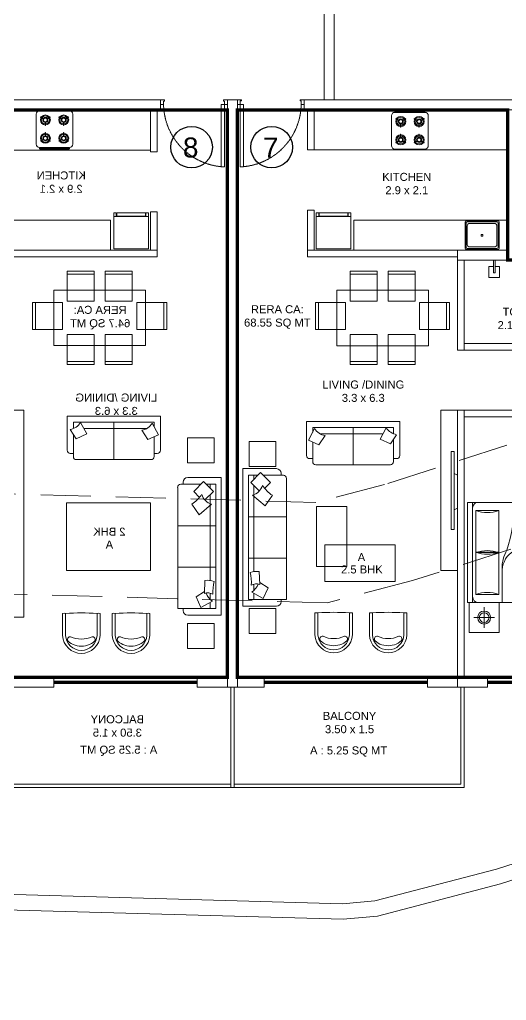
# Model space of a CAD drawing. Header units: inches. Extents: x 27644242 to 29005101, y -955243 to 216979.
# Drawn here: x 28757228 to 28764522, y -441460 to -426765 of the extents above; entities that cross this region are included whole.
import ezdxf

# ---------------------------------------------------------------- set-up
doc = ezdxf.new("R2010")
doc.units = ezdxf.units.IN
doc.header["$MEASUREMENT"] = 0
doc.set_wipeout_variables(frame=1)
doc.linetypes.add('01-Xref Col Podium Lvl-1$0$HIDDEN', pattern=[0.375, 0.25, -0.125])
doc.linetypes.add('DASHED', pattern=[0.75, 0.5, -0.25])
doc.layers.get('Defpoints').update_dxf_attribs({"color": 8})
for name, color, linetype, lineweight in [('DOOR', 4, 'Continuous', 0), ('ELEVATION', 40, 'Continuous', 13), ('FURN', 250, 'Continuous', 0), ('RVA Site Boundary', 17, 'Continuous', 15), ('WALL', 7, 'Continuous', 20), ('WINDOW', 162, 'Continuous', 13)]:
    doc.layers.add(name, color=color, linetype=linetype, lineweight=lineweight)
doc.layers.add('text', color=7, linetype='Continuous')
doc.styles.add('AMITS', font='arial.ttf')

# ---------------------------------------------------------------- blocks, each defined once
blk = doc.blocks.new('DOOR_750')
at = {"layer": 'DOOR'}
for points in [[(-70, 50), (-32, 50), (-32, 750), (-70, 750)], [(-750, 50), (-718, 50), (-718, 12), (-705, 12), (-705, 0), (-750, 0)], [(0, 50), (-32, 50), (-32, 12), (-45, 12), (-45, 0), (0, 0)]]:
    blk.add_lwpolyline(points, close=True, dxfattribs=at)
at = {"layer": 'DOOR', "linetype": 'DASHED', "ltscale": 10}
blk.add_arc((-2, 38), 715, 95.4221, 179.0403, dxfattribs=at)
blk = doc.blocks.new('FRDG')
at = {"layer": 'FURN', "color": 8, "lineweight": 0, "extrusion": (3.3432e-08, -6.87431e-09, 1), "elevation": 0}
for points in [[(9345.998, -728.492), (9346.508, -728.492), (9346.508, -727.946), (9345.998, -727.946)], [(9346.508, -727.946), (9346.566, -727.946), (9346.566, -727.986), (9346.508, -727.986)], [(9346.514, -727.992), (9346.566, -727.992), (9346.566, -728.444), (9346.514, -728.444)], [(9346.508, -728.452), (9346.566, -728.452), (9346.566, -728.492), (9346.508, -728.492)]]:
    blk.add_lwpolyline(points, close=True, dxfattribs=at)
blk = doc.blocks.new('hob')
at = {"layer": 'FURN', "extrusion": (2e-16, 7.34249e-08, 1)}
for p, q in [((-747640, 890447), (-747613, 890399)), ((-747640, 890302), (-747613, 890350)), ((-747636, 890449), (-747608, 890402)), ((-747636, 890300), (-747608, 890347)), ((-747510, 890377), (-747566, 890377)), ((-747510, 890372), (-747566, 890372)), ((-747405, 890377), (-747350, 890377)), ((-747405, 890372), (-747350, 890372)), ((-747280, 890449), (-747308, 890402)), ((-747280, 890300), (-747308, 890347)), ((-747276, 890447), (-747303, 890399)), ((-747276, 890302), (-747303, 890350)), ((-747640, 890172), (-747613, 890124)), ((-747640, 890027), (-747613, 890075)), ((-747636, 890174), (-747608, 890127)), ((-747636, 890025), (-747608, 890072)), ((-747510, 890102), (-747566, 890102)), ((-747510, 890097), (-747566, 890097)), ((-747405, 890102), (-747350, 890102)), ((-747405, 890097), (-747350, 890097)), ((-747280, 890174), (-747308, 890127)), ((-747280, 890025), (-747308, 890072)), ((-747276, 890172), (-747303, 890124)), ((-747276, 890027), (-747303, 890075))]:
    blk.add_line(p, q, dxfattribs=at)
at = {"layer": 'FURN', "extrusion": (2e-16, 7.34249e-08, 1), "elevation": 0}
for points in [[(-747233, 889962), (-747683, 889962, -0.414214), (-747733, 890012), (-747733, 890462, -0.414214), (-747683, 890512), (-747233, 890512, -0.414214), (-747183, 890462), (-747183, 890012, -0.414214)], [(-747173, 890462, -0.414214), (-747158, 890447), (-747158, 890027, -0.414214), (-747173, 890012), (-747173, 890027)]]:
    blk.add_lwpolyline(points, format="xyb", close=True, dxfattribs=at)
at = {"layer": 'FURN', "extrusion": (2e-16, 7.34249e-08, 1), "const_width": 20, "elevation": 0}
for points in [[(-747625, 890375, 1), (-747565, 890375, 1)], [(-747290, 890375, 1), (-747350, 890375, 1)], [(-747625, 890100, -1), (-747565, 890100, -1)], [(-747290, 890100, 1), (-747350, 890100, 1)]]:
    blk.add_lwpolyline(points, format="xyb", close=True, dxfattribs=at)
at = {"layer": 'FURN', "extrusion": (2e-16, 7.34249e-08, 1)}
for centre, radius in [((-747595, 890375, 0), 75), ((-747595, 890375, 0), 60), ((-747595, 890375, 0), 37.5), ((-747320, 890375, 0), 75), ((-747320, 890375, 0), 60), ((-747320, 890375, 0), 37.5), ((-747595, 890100, 0), 75), ((-747595, 890100, 0), 60), ((-747595, 890100, 0), 37.5), ((-747320, 890100, 0), 75), ((-747320, 890100, 0), 60), ((-747320, 890100, 0), 37.5)]:
    blk.add_circle(centre, radius, dxfattribs=at)
for centre, start, end in [((-747595, 890375, 0), 118.3146, 121.6854), ((-747595, 890375, 0), 358.3146, 1.6854), ((-747320, 890375, 0), 178.3146, 181.6854), ((-747320, 890375, 0), 58.3146, 61.6854), ((-747320, 890375, 0), 58.3146, 61.6854), ((-747595, 890375, 0), 238.3146, 241.6854), ((-747320, 890375, 0), 298.3146, 301.6854), ((-747595, 890100, 0), 118.3146, 121.6854), ((-747595, 890100, 0), 358.3146, 1.6854), ((-747320, 890100, 0), 178.3146, 181.6854), ((-747320, 890100, 0), 58.3146, 61.6854), ((-747320, 890100, 0), 58.3146, 61.6854), ((-747595, 890100, 0), 238.3146, 241.6854), ((-747320, 890100, 0), 298.3146, 301.6854)]:
    blk.add_arc(centre, 85, start, end, dxfattribs=at)
blk = doc.blocks.new('DINING TBALE')
at = {"layer": 'FURN'}
for p, q in [((552, 1665, 0), (552, 1710, 0)), ((552, 1710, 0), (957, 1710, 0)), ((552, 1665, 0), (552, 1710, 0)), ((957, 1665, 0), (552, 1665, 0)), ((552, 1665, 0), (552, 1260, 0)), ((957, 1665, 0), (552, 1665, 0)), ((957, 1710, 0), (957, 1665, 0)), ((957, 1260, 0), (957, 1665, 0)), ((1123, 1710, 0), (1123, 1665, 0)), ((1528, 1710, 0), (1123, 1710, 0)), ((1123, 1260, 0), (1123, 1665, 0)), ((1123, 1665, 0), (1528, 1665, 0)), ((1123, 1665, 0), (1528, 1665, 0)), ((1528, 1665, 0), (1528, 1710, 0)), ((1528, 1665, 0), (1528, 1710, 0)), ((1528, 1665, 0), (1528, 1260, 0)), ((1726, 1426, 0), (354, 1426, 0)), ((354, 1426, 0), (354, 594, 0)), ((1726, 1426, 0), (1726, 594, 0)), ((35, 1184, 0), (80, 1184, 0)), ((35, 779, 0), (35, 1184, 0)), ((485, 1184, 0), (80, 1184, 0)), ((80, 1184, 0), (80, 779, 0)), ((80, 1184, 0), (80, 779, 0)), ((485, 779, 0), (485, 1184, 0)), ((552, 1260, 0), (957, 1260, 0)), ((1528, 1260, 0), (1123, 1260, 0)), ((1595, 1184, 0), (2000, 1184, 0)), ((1595, 779, 0), (1595, 1184, 0)), ((2045, 1184, 0), (2000, 1184, 0)), ((2000, 1184, 0), (2000, 779, 0)), ((2000, 1184, 0), (2000, 779, 0)), ((2045, 779, 0), (2045, 1184, 0)), ((80, 779, 0), (35, 779, 0)), ((80, 779, 0), (35, 779, 0)), ((80, 779, 0), (485, 779, 0)), ((552, 761, 0), (957, 761, 0)), ((552, 761, 0), (552, 356, 0)), ((957, 761, 0), (957, 356, 0)), ((1123, 761, 0), (1123, 356, 0)), ((1528, 761, 0), (1123, 761, 0)), ((1528, 761, 0), (1528, 356, 0)), ((2000, 779, 0), (1595, 779, 0)), ((2000, 779, 0), (2045, 779, 0)), ((2000, 779, 0), (2045, 779, 0)), ((354, 594, 0), (1726, 594, 0)), ((552, 356, 0), (552, 311, 0)), ((552, 356, 0), (552, 311, 0)), ((957, 356, 0), (552, 356, 0)), ((957, 356, 0), (552, 356, 0)), ((552, 311, 0), (957, 311, 0)), ((957, 311, 0), (957, 356, 0)), ((1123, 311, 0), (1123, 356, 0)), ((1123, 356, 0), (1528, 356, 0)), ((1123, 356, 0), (1528, 356, 0)), ((1528, 311, 0), (1123, 311, 0)), ((1528, 356, 0), (1528, 311, 0)), ((1528, 356, 0), (1528, 311, 0))]:
    blk.add_line(p, q, dxfattribs=at)
blk = doc.blocks.new('sofasaaaaaaaaaaa')
at = {"color": 0, "linetype": 'ByBlock'}
for p, q in [((-322, 710), (-322, 745)), ((-275, 791), (1541, 791)), ((299, 791), (299, 221)), ((920, 791), (920, 221)), ((1541, 791), (1541, 221)), ((-422, 139), (-422, 640)), ((-352, 710), (-322, 710)), ((-322, 710), (-322, 444)), ((1541, 710), (1571, 710)), ((1541, 424), (1541, 710)), ((1641, 640), (1641, 139)), ((-214, 551), (-363, 403)), ((-126, 463), (-214, 551)), ((137, 471), (-22, 580)), ((-22, 283), (137, 471)), ((1283, 389), (1366, 514)), ((1366, 514), (1522, 442)), ((1522, 442), (1430, 270)), ((-363, 403), (-214, 255)), ((-322, 363), (-322, 221)), ((-262, 302), (-322, 302)), ((-214, 255), (-87, 383)), ((1121, 302), (-167, 302)), ((1118, 382), (1314, 390)), ((1405, 302), (1310, 302)), ((1541, 302), (1447, 302)), ((-322, 221), (1541, 221)), ((1641, 139), (-422, 139))]:
    blk.add_line(p, q, dxfattribs=at)
for centre, radius, start, end in [((-275, 745), 46.6, 90, 180), ((-352, 640), 69.8, 90, 180), ((1571, 640), 69.8, 0, 90), ((-415, 825), 463, 301.9301, 328.0699), ((-242, 211), 231, 18.0785, 71.9215), ((1465, 354), 348, 175.4155, 198.0697), ((1460, 340), 155, 160.8325, 209.9235), ((1234, 147), 231, 32.3301, 71.5057), ((1280, -338), 602, 85.599, 104.0402)]:
    blk.add_arc(centre, radius, start, end, dxfattribs=at)
blk = doc.blocks.new('cha-1')
at = {"color": 0, "linetype": 'ByBlock'}
for points in [[(375, 10), (375, 453, 0.950858), (-375, 453), (-375, 10)], [(315, 11), (315, 452, 0.946504), (-315, 452), (-315, 11)]]:
    blk.add_lwpolyline(points, format="xyb", dxfattribs=at)
for centre, radius, start, end in [((0, 263), 405, 42.4573, 137.5427), ((-217, 533), 58.2, 126.2045, 258.1486), ((-224, 501), 25, 258.1486, 294.8492), ((0, 17), 508, 65.1508, 114.8492), ((224, 501), 25, 245.1508, 281.8514), ((217, 533), 58.2, 281.8514, 53.7955), ((-347, 125), 118, 256.2867, 285.6904), ((0, 4466), 4466, 265.9551, 274.0449), ((347, 125), 118, 254.3096, 283.7133)]:
    blk.add_arc(centre, radius, start, end, dxfattribs=at)
blk = doc.blocks.new('sofa-14')
at = {"color": 0, "linetype": 'ByBlock'}
for p, q in [((0.1, 0.65), (0.1, 0.292)), ((1.35, 0.7), (0.15, 0.7)), ((0.75, 0.1), (0.75, 0.7)), ((1.4, 0.332), (1.4, 0.65)), ((0, 0.55), (0, 0)), ((0.1, 0.6), (0.05, 0.6)), ((1.45, 0.6), (1.4, 0.6)), ((1.5, 0), (1.5, 0.55)), ((0.049, 0.214), (0.147, 0.364)), ((0.147, 0.364), (0.315, 0.286)), ((1.201, 0.228), (1.3, 0.378)), ((1.3, 0.378), (1.468, 0.301)), ((0.1, 0.199), (0.1, 0.1)), ((0.315, 0.286), (0.216, 0.102)), ((0.268, 0.2), (1.28, 0.2)), ((1.468, 0.301), (1.369, 0.116)), ((1.4, 0.1), (1.4, 0.174)), ((0, 0), (1.5, 0)), ((0.1, 0.1), (1.4, 0.1))]:
    blk.add_line(p, q, dxfattribs=at)
for centre, radius, start, end in [((0.15, 0.65), 0.05, 90, 180), ((1.35, 0.65), 0.05, 360, 90), ((0.05, 0.55), 0.05, 90, 180), ((1.45, 0.55), 0.05, 0, 90), ((0.006, -0.031), 0.249, 32.3301, 80.157), ((1.159, -0.017), 0.249, 32.3301, 80.157)]:
    blk.add_arc(centre, radius, start, end, dxfattribs=at)
blk = doc.blocks.new('SALE  3')
at = {"layer": 'Defpoints', "ltscale": 500}
blk.add_lwpolyline([(-5334, 3284, 50, 50, 0), (-5334, 1034, 50, 50, 0), (-5184, 1034, 50, 50, 0), (-5184, 1134, 50, 50, 0), (-3884, 1134, 50, 50, 0), (-3884, -316, 50, 50, 0), (-2084, -316, 50, 50, 0), (-2084, 1134, 50, 50, 0), (316, 1134, 50, 50, 0), (316, -4313, 50, 50, 0), (-2984, -4313, 50, 50, 0), (-2984, -5216, 50, 50, 0), (-5984, -5216, 50, 50, 0), (-5984, -5216, 50, 50, 0), (-9384, -5216, 50, 50, 0), (-9384, 3284, 50, 50, 0), (-5334, 3284, 50, 50, 0)], format="xyseb", dxfattribs=at)
at = {"layer": 'ELEVATION', "ltscale": 500}
for p, q in [((-9484, -5366), (-9484, -6865)), ((-9434, -5366), (-9434, -6815)), ((-9484, -6865), (-5984, -6865)), ((-9434, -6815), (-6034, -6815))]:
    blk.add_line(p, q, dxfattribs=at)
at = {"layer": 'FURN', "ltscale": 500}
for p, q in [((-5334, 2684), (-8234, 2684)), ((-5334, 1634), (-7634, 1634)), ((-7634, 1634), (-7634, 1184))]:
    blk.add_line(p, q, dxfattribs=at)
blk.add_lwpolyline([(-6086, -4316), (-6336, -4316), (-6336, -1216), (-6086, -1216)], close=True, dxfattribs=at)
at = {"layer": 'FURN', "ltscale": 500, "elevation": 0}
for points in [[(-9186, -2001), (-8786, -2001), (-8786, -1626), (-9186, -1626)], [(-9186, -4786), (-8786, -4786), (-8786, -4411), (-9186, -4411)]]:
    blk.add_lwpolyline(points, close=True, dxfattribs=at)
at = {"layer": 'FURN', "ltscale": 1000}
blk.add_lwpolyline([(-6975, -3617), (-8233, -3617), (-8233, -2601), (-6975, -2601)], close=True, dxfattribs=at)
at = {"layer": 'WALL', "ltscale": 500}
for p, q in [((-8334, 3284), (-8234, 3284)), ((-8334, 2659), (-8334, 3284)), ((-8234, 2684), (-8234, 3284)), ((-8234, 2659), (-8334, 2659)), ((-8234, 2684), (-8234, 2659)), ((-8334, 1184), (-8334, 1759)), ((-8234, 1759), (-8334, 1759)), ((-8234, 1759), (-8234, 1184))]:
    blk.add_line(p, q, dxfattribs=at)
for points in [[(-9534, 3434), (-9384, 3434), (-9384, -5366), (-9534, -5366)], [(-8384, 3434), (-5184, 3434), (-5184, 3284), (-8384, 3284)], [(-8334, 1084), (-8334, 1184), (-6084, 1184), (-6084, 1084)], [(-9384, -5366), (-9384, -5216), (-8934, -5216), (-8934, -5366)], [(-6784, -5366), (-6784, -5216), (-5634, -5216), (-5634, -5366)]]:
    blk.add_lwpolyline(points, close=True, dxfattribs=at)
at = {"layer": 'WINDOW', "ltscale": 500, "const_width": 50}
blk.add_lwpolyline([(-8934, -5291), (-6784, -5291)], dxfattribs=at)
at = {"layer": 'DOOR', "xscale": 1.333333977559269, "yscale": 1.333333977559269, "zscale": 1.333333977559269, "rotation": 180}
blk.add_blockref('DOOR_750', (-9384, 3434), dxfattribs=at)
at = {"layer": 'FURN', "xscale": -1, "rotation": 89.99999999999123}
blk.add_blockref('hob', (883443, -744461, 0), dxfattribs=at)
at = {"layer": 'FURN', "extrusion": (6.40542e-09, -9.36485e-09, 1), "xscale": 950.000000000018, "yscale": 950.0000000000115, "zscale": 950.0000000000108, "rotation": 90.02508347353246}
blk.add_blockref('FRDG', (-695862, -8877798, 0), dxfattribs=at)
at = {"layer": 'FURN', "ltscale": 1000, "xscale": -1, "rotation": 180}
blk.add_blockref('DINING TBALE', (-8511, 1179, 0), dxfattribs=at)
at = {"layer": 'FURN', "ltscale": 1000, "xscale": 931.2742623500526, "yscale": 931.2742623500526, "zscale": 931.2742623500526, "rotation": 180}
blk.add_blockref('sofa-14', (-6983, -1303), dxfattribs=at)
at = {"layer": 'FURN', "ltscale": 1000, "rotation": 270}
blk.add_blockref('sofasaaaaaaaaaaa', (-9431, -2646), dxfattribs=at)
at = {"layer": 'text', "ltscale": 100, "char_height": 120, "width": 1715.23, "style": 'AMITS'}
for s, insert, attachment_point in [('\\pxqc;KITCHEN\\P2.9 x 2.1', (-7752, 2363), 1), ('\\pxqc;RERA CA: \\P64.7 SQ MT', (-6620, 349), 3), ('\\pxqc;LIVING /DINING\\P3.3 x 6.3', (-8578, -965), 1), ('\\pxqc;BALCONY\\P3.50 x 1.5', (-8593, -5785), 1), ('\\pxqc;A : 5.25 SQ MT', (-6899, -6241), 3)]:
    blk.add_mtext(s, dxfattribs=dict(at, insert=insert, attachment_point=attachment_point))
at = {"layer": 'text', "color": 1, "ltscale": 100, "char_height": 120, "width": 1715.23, "attachment_point": 9, "style": 'AMITS'}
for s, insert in [('\\pxqc;2 BHK', (-6758, -3094)), ('\\pxqc;A', (-6759, -3288))]:
    blk.add_mtext(s, dxfattribs=dict(at, insert=insert))
at = {"layer": 'FURN', "ltscale": 1000, "xscale": -0.7494972036074088, "yscale": 0.7494972036074088, "zscale": 0.7494972036074088, "rotation": 180.0000000002771}
for p in [(-7941, -4251), (-7196, -4251)]:
    blk.add_blockref('cha-1', p, dxfattribs=at)
blk = doc.blocks.new('KITCHEN')
at = {"layer": 'FURN'}
for p, q in [((-135610, 231799, 0), (-135610, 232190, 0)), ((-135596, 231813, 0), (-135596, 232176, 0)), ((-135120, 232209, 0), (-135591, 232209, 0)), ((-135134, 232195, 0), (-135577, 232195, 0)), ((-135172, 232171, 0), (-135539, 232171, 0)), ((-135115, 231813, 0), (-135115, 232176, 0)), ((-135100, 231799, 0), (-135100, 232190, 0)), ((-135578, 231857, 0), (-135578, 232132, 0)), ((-135133, 232132, 0), (-135133, 231857, 0)), ((-135120, 231779, 0), (-135591, 231779, 0)), ((-135134, 231794, 0), (-135577, 231794, 0)), ((-135172, 231818, 0), (-135539, 231818, 0))]:
    blk.add_line(p, q, dxfattribs=at)
blk.add_circle((-135356, 231997, 0), 14.6, dxfattribs=at)
for centre, radius, start, end in [((-135591, 232190, 0), 19.4, 89.9999, 179.9999), ((-135577, 232176, 0), 19.4, 89.9999, 179.9999), ((-135539, 232132, 0), 38.9, 89.9999, 179.9999), ((-135172, 232132, 0), 38.9, 359.9999, 89.9999), ((-135134, 232176, 0), 19.4, 359.9999, 89.9999), ((-135120, 232190, 0), 19.4, 359.9999, 89.9999), ((-135591, 231799, 0), 19.4, 180.0001, 270.0001), ((-135577, 231813, 0), 19.4, 180.0001, 270.0001), ((-135539, 231857, 0), 38.9, 179.9999, 269.9999), ((-135172, 231857, 0), 38.9, 269.9999, 359.9999), ((-135134, 231813, 0), 19.4, 270.0001, 0.0001), ((-135120, 231799, 0), 19.4, 270.0001, 0.0001)]:
    blk.add_arc(centre, radius, start, end, dxfattribs=at)
blk = doc.blocks.new('A$C700F438C')
at = {"layer": 'FURN', "color": 8, "extrusion": (-6.65399e-08, 5.27913e-08, 1)}
for p, q in [((0.073, 1.5, 0), (1.83, 1.5, 0)), ((1.98, 1.5, 0), (1.53, 1.5, 0)), ((1.98, 1.5, 0), (1.53, 1.5, 0)), ((1.98, 1.5, 0), (1.53, 1.5, 0)), ((1.904, 1.5, 0), (1.904, 0, 0)), ((0, 0.091, 0), (0, 1.409, 0)), ((1.855, 1.378, 0), (1.512, 1.378, 0)), ((1.512, 1.378, 0), (1.512, 0.747, 0)), ((1.855, 0.747, 0), (1.855, 1.378, 0)), ((1.267, 0.799, 0), (1.267, 0, 0)), ((1.512, 0.122, 0), (1.512, 0.754, 0)), ((1.512, 0.754, 0), (1.855, 0.754, 0)), ((1.512, 0.747, 0), (1.855, 0.747, 0)), ((1.855, 0.754, 0), (1.855, 0.122, 0)), ((1.463, 0.503, 0), (1.463, 0, 0)), ((1.83, 0, 0), (0.074, 0, 0)), ((1.855, 0.122, 0), (1.512, 0.122, 0)), ((1.904, 0, 0), (1.98, 0, 0))]:
    blk.add_line(p, q, dxfattribs=at)
at = {"layer": 'FURN', "linetype": 'Continuous', "lineweight": 0, "extrusion": (-6.65399e-08, 5.27913e-08, 1)}
blk.add_line((1.83, 0, 0), (1.917, 0, 0), dxfattribs=at)
at = {"layer": 'FURN', "color": 8, "extrusion": (6.65399e-08, -5.27913e-08, -1)}
for centre, major_axis, ratio, start_param, end_param in [((0.073, 1.409, 0), (0, -0.0914, 0), 0.803207, 1.570796, 3.141593), ((1.959, 1.454, 0), (0, -1.077, 0), 0.803207, 0.880587, 1.613256), ((3.067, 1.603, 0), (0, -2.243, 0), 0.803207, 1.197175, 1.525138), ((1.83, 1.409, 0), (0, -0.0914, 0), 0.803207, 3.141593, 4.712389), ((1.683, 2.11, 0), (0, -0.762, 0), 0.803207, -0.283794, 0.283794), ((0.669, 0.085, 0), (-0.705, -0.615, 0), 0.604617, 2.952061, 3.536756), ((-0.032, 0.19, 0), (-1.467, -0.494, 0), 0.581007, 3.019706, 3.343381), ((1.684, 0.015, 0), (0, -0.762, 0), 0.803207, 2.857799, 3.425387), ((0.074, 0.091, 0), (0, -0.0914, 0), 0.803207, 0, 1.570796), ((1.83, 0.092, 0), (0, -0.0914, 0), 0.803207, -1.570796, 0)]:
    blk.add_ellipse(centre, major_axis=major_axis, ratio=ratio, start_param=start_param, end_param=end_param, dxfattribs=at)
at = {"layer": 'FURN', "color": 8, "extrusion": (-6.65399e-08, 5.27913e-08, 1)}
for centre, start_param, end_param in [((1.683, 1.485, 0), -0.283794, 0.283794), ((1.684, -0.61, 0), 2.857799, 3.425387)]:
    blk.add_ellipse(centre, major_axis=(0, -0.762, 0), ratio=0.803207, start_param=start_param, end_param=end_param, dxfattribs=at)
blk = doc.blocks.new('BEDROOM')
at = {"layer": 'FURN', "linetype": 'Continuous', "extrusion": (-5.00305e-08, -8.66553e-08, 1)}
for p, q in [((1066, 501, 0), (1066, 193, 0)), ((912, 347, 0), (1220, 347, 0))]:
    blk.add_line(p, q, dxfattribs=at)
at = {"layer": 'FURN', "ltscale": 500}
blk.add_line((1315, 122, 0), (1315, -1378, 0), dxfattribs=at)
at = {"layer": 'FURN', "ltscale": 0.05, "extrusion": (-5.00305e-08, -8.66553e-08, 1), "elevation": 0}
blk.add_lwpolyline([(1291, 122), (841, 122), (841, 572), (1291, 572)], close=True, dxfattribs=at)
at = {"layer": 'FURN', "linetype": 'Continuous', "extrusion": (-5.00305e-08, -8.66553e-08, 1)}
for radius in [97, 72.8]:
    blk.add_circle((1066, 347, 0), radius, dxfattribs=at)
at = {"layer": 'FURN', "extrusion": (-3.01072e-07, 1.30707e-07, 1), "xscale": -1000.000000000015, "yscale": 1000.000000000015, "zscale": 1000.000000000007, "rotation": 180.0236273616612}
blk.add_blockref('A$C700F438C', (-665, 121, 0), dxfattribs=at)
blk = doc.blocks.new('TVVVV')
at = {"layer": 'FURN', "ltscale": 1000, "elevation": 0}
blk.add_lwpolyline([(-130, 740), (-82, 740), (-82, -429), (-130, -429)], close=True, dxfattribs=at)
for points in [[(-130, 447), (-179, 422)], [(-130, -96), (-179, -71)]]:
    blk.add_lwpolyline(points, dxfattribs=at)
blk = doc.blocks.new('A$C3A956F37-flat-1')
at = {"layer": 'FURN'}
blk.add_line((-168, 90), (0, 90), dxfattribs=at)
for points in [[(-97, 67), (-97, 0), (-259, 0), (-259, 161), (-97, 161), (-97, 90)], [(0, 67), (-191, 67), (-191, 90), (-168, 90)]]:
    blk.add_lwpolyline(points, dxfattribs=at)
blk = doc.blocks.new('NEW SALE B2.5BHKK')
at = {"layer": 'ELEVATION', "ltscale": 500}
for p, q in [((-8900, -7950), (-8900, -6450)), ((-8850, -7900), (-8850, -6450)), ((-5450, -6450), (-5450, -7900)), ((-5400, -6450), (-5400, -7950)), ((-5450, -7900), (-8850, -7900)), ((-5400, -7950), (-8900, -7950))]:
    blk.add_line(p, q, dxfattribs=at)
at = {"layer": 'FURN', "ltscale": 500}
for p, q in [((-7650, 1600), (-4750, 1600)), ((-7054, 550), (-4750, 550)), ((-7054, 550), (-7054, 100))]:
    blk.add_line(p, q, dxfattribs=at)
for points in [[(-5500, -4700), (-5750, -4700), (-5750, -2300), (-5500, -2300)], [(-7162, -4642), (-7162, -3742), (-7612, -3742), (-7612, -4642)]]:
    blk.add_lwpolyline(points, close=True, dxfattribs=at)
at = {"layer": 'FURN', "ltscale": 500, "elevation": 0}
for points in [[(-8623, -2768), (-8223, -2768), (-8223, -3143), (-8623, -3143)], [(-8623, -5268), (-8223, -5268), (-8223, -5643), (-8623, -5643)]]:
    blk.add_lwpolyline(points, close=True, dxfattribs=at)
at = {"layer": 'FURN', "ltscale": 1000}
blk.add_lwpolyline([(-6438, -4865), (-7488, -4865), (-7488, -4315), (-6438, -4315)], close=True, dxfattribs=at)
at = {"layer": 'WALL', "ltscale": 500}
for p, q in [((-7650, 1600), (-7750, 1600)), ((-7650, 700), (-7750, 700))]:
    blk.add_line(p, q, dxfattribs=at)
at = {"layer": 'WALL', "color": 7, "ltscale": 500}
for points in [[(-8950, 2350), (-8800, 2350), (-8800, -6450), (-8950, -6450)], [(-7750, 0), (-7750, 100), (-5500, 100), (-5500, 0)], [(-8800, -6450), (-8800, -6300), (-8400, -6300), (-8400, -6450)], [(-5950, -6450), (-5950, -6300), (-5500, -6300), (-5500, -6450)], [(-5500, -6450), (-5500, -6300), (-5050, -6300), (-5050, -6450)]]:
    blk.add_lwpolyline(points, close=True, dxfattribs=at)
at = {"layer": 'WALL', "ltscale": 500}
for points in [[(-7800, 2350), (-4600, 2350), (-4600, 2200), (-7800, 2200)], [(-5500, -50), (-5400, -50), (-5400, -1400), (-5500, -1400)], [(-4050, -1400), (-4050, -1300), (-5400, -1300), (-5400, -1400)], [(-5500, -2300), (-5400, -2300), (-5400, -6300), (-5500, -6300)], [(-3300, -2400), (-3300, -2300), (-5400, -2300), (-5400, -2400)]]:
    blk.add_lwpolyline(points, close=True, dxfattribs=at)
for points in [[(-7750, 1600), (-7750, 2200), (-7650, 2200), (-7650, 1600)], [(-7650, 700), (-7650, 100), (-7750, 100), (-7750, 700)]]:
    blk.add_lwpolyline(points, dxfattribs=at)
at = {"layer": 'WALL', "color": 7, "ltscale": 500}
blk.add_lwpolyline([(-4600, -50), (-5500, -50), (-5500, 100), (-4750, 100)], dxfattribs=at)
at = {"layer": 'WINDOW', "ltscale": 500, "const_width": 50}
for points in [[(-5950, -6375), (-8400, -6375)], [(-2629, -6375), (-5050, -6375)]]:
    blk.add_lwpolyline(points, dxfattribs=at)
at = {"rotation": 89.99999999999136}
blk.add_blockref('A$C3A956F37-flat-1', (-4871, -50), dxfattribs=at)
at = {"layer": 'DOOR', "xscale": 1.333333977559269, "yscale": 1.333333977559269, "zscale": 1.333333977559269, "rotation": 180}
blk.add_blockref('DOOR_750', (-8800, 2350), dxfattribs=at)
at = {"layer": 'FURN', "rotation": 90.00000000000865}
blk.add_blockref('hob', (884023, 749347, 0), dxfattribs=at)
at = {"layer": 'FURN', "extrusion": (6.40542e-09, -9.36485e-09, 1), "xscale": 950.000000000018, "yscale": 950.0000000000115, "zscale": 950.0000000000108, "rotation": 90.02508347353246}
blk.add_blockref('FRDG', (-695281, -8878883, 0), dxfattribs=at)
at = {"layer": 'FURN', "xscale": -1, "rotation": 180}
blk.add_blockref('KITCHEN', (130222, 232318, 0), dxfattribs=at)
at = {"layer": 'FURN', "ltscale": 1000}
for name, p, rotation in [('DINING TBALE', (-5584, 94, 0), 180), ('TVVVV', (-5679, -3344, 0), 180), ('sofasaaaaaaaaaaa', (-8855, -3596), 270)]:
    blk.add_blockref(name, p, dxfattribs=dict(at, rotation=rotation))
at = {"layer": 'FURN', "ltscale": 1000, "rotation": 180}
for name, p, xscale, yscale, zscale in [('sofa-14', (-6368, -2466), 931.2742623500526, 931.2742623500526, 931.2742623500526), ('cha-1', (-7357, -5327), -0.7494972036074088, 0.7494972036074088, 0.7494972036074088), ('cha-1', (-6541, -5327), -0.7494972036074088, 0.7494972036074088, 0.7494972036074088)]:
    blk.add_blockref(name, p, dxfattribs=dict(at, xscale=xscale, yscale=yscale, zscale=zscale))
at = {"layer": 'FURN', "ltscale": 500, "rotation": 180}
blk.add_blockref('BEDROOM', (-4036, -5058, 0), dxfattribs=at)
at = {"layer": 'text', "ltscale": 100, "char_height": 120, "width": 1715.23, "style": 'AMITS'}
for s, insert, attachment_point in [('\\pxqc;KITCHEN\\P2.9 x 2.1', (-7119, 1257), 1), ('\\pxqc;RERA CA: \\P68.55 SQ MT', (-9059, -726), 1), ('\\pxqc;TOILET\\P2.1 x 1.35', (-5390, -764), 1), ('\\pxqc;LIVING /DINING\\P3.3 x 6.3', (-7771, -1854), 1), ('\\pxqc;BALCONY\\P3.50 x 1.5', (-7977, -6818), 1), ('\\pxqc;A : 5.25 SQ MT', (-6276, -7336), 3)]:
    blk.add_mtext(s, dxfattribs=dict(at, insert=insert, attachment_point=attachment_point))
at = {"layer": 'text', "color": 1, "ltscale": 100, "char_height": 120, "width": 1715.23, "attachment_point": 9, "style": 'AMITS'}
for s, insert in [('\\pxqc;A', (-6083, -4560)), ('\\pxqc;2.5 BHK', (-6077, -4746))]:
    blk.add_mtext(s, dxfattribs=dict(at, insert=insert))
at = {"layer": 'Defpoints', "ltscale": 500, "const_width": 50}
blk.add_lwpolyline([(-4750, 2200), (-8800, 2200), (-8800, -6300), (-2400, -6300), (-2400, -5400), (900, -5400), (900, -950), (-150, -950), (-150, 800), (-3200, 800), (-3200, 50), (-4600, 50), (-4600, -50), (-4750, -50), (-4750, 2200)], dxfattribs=at)

msp = doc.modelspace()

# ---------------------------------------------------------------- linework, layer by layer
at = {"layer": 'RVA Site Boundary', "color": 5, "ltscale": 500}
for points in [[(28790878.1, -409622.3), (28793349.5, -419389.8), (28793435.1, -419754.3), (28793041.3, -419835.6), (28789472.8, -420571.3), (28786429.7, -421318.4), (28779951.2, -423035.1), (28776603.4, -424000), (28773784, -424743.9), (28775090.3, -430194.1), (28777208.4, -438902.8), (28777553.9, -440219.1), (28777564.3, -440273.3), (28777427, -440247.9), (28777067.6, -440181.5), (28769049.4, -438235.1), (28764436, -439714.6), (28762589.1, -440196.9), (28762074.2, -440242.7), (28755917.6, -440070.5), (28750270.6, -440256.5), (28749606.4, -440317), (28742304.8, -440733.9), (28734332.8, -441459.6)], [(28777115.6, -439956.5), (28769040.8, -437996.3), (28764371.8, -439493.7), (28762549.6, -439969.5), (28762067.2, -440012.4), (28755917.1, -439840.4), (28750256.3, -440026.9), (28749589.4, -440087.6), (28742287.8, -440504.5), (28734298.4, -441231.8)]]:
    msp.add_lwpolyline(points, dxfattribs=at)
at = {"layer": 'RVA Site Boundary', "linetype": '01-Xref Col Podium Lvl-1$0$HIDDEN', "ltscale": 3000}
for points in [[(28728668.1, -414229.3), (28742981.5, -414234.6), (28767232.3, -414253.6), (28787191.9, -414337), (28787650.3, -416148.3), (28785259.9, -416735.2), (28778690.3, -418476), (28775344.9, -419440.2), (28768106.5, -421350.1), (28770492.4, -431304.3), (28771116.3, -433869.4), (28768872.1, -433324.7), (28763115.2, -435170.9), (28761838.7, -435504.3), (28755905.9, -435338.3), (28749977.9, -435533.6), (28749256.9, -435599.3), (28741955.5, -436016.2), (28733624.9, -436774.5)], [(28728670, -415729.3), (28742980.7, -415734.6), (28767228.6, -415753.6), (28782861.6, -415818.9), (28778290.4, -417030.2), (28774945.8, -417994.2), (28766306.1, -420273.8), (28769034.3, -431656.3), (28769076.8, -431830.8), (28768815.9, -431767.4), (28762696.4, -433730), (28761666.7, -433998.9), (28755902.2, -433837.6), (28749885, -434035.8), (28749146.1, -434103.2), (28741844.7, -434520.1), (28733400.5, -435288.7)]]:
    msp.add_lwpolyline(points, dxfattribs=at)
at = {"layer": 'RVA Site Boundary', "ltscale": 500}
msp.add_lwpolyline([(28777067.6, -440181.5), (28769049.4, -438235.1), (28764436, -439714.6), (28762589.1, -440196.9), (28762074.2, -440242.7), (28755917.6, -440070.5), (28750270.6, -440256.5), (28749606.4, -440317), (28742304.8, -440733.9), (28734332.8, -441459.6)], dxfattribs=at)
msp.add_lwpolyline([(28777067.6, -440181.5), (28769049.4, -438235.1), (28764436, -439714.6), (28762589.1, -440196.9), (28762074.2, -440242.7), (28755917.6, -440070.5), (28750270.6, -440256.5), (28749606.4, -440317), (28742304.8, -440733.9), (28734332.8, -441459.6)], dxfattribs=at)
at = {"layer": 'text', "color": 1, "ltscale": 500}
for centre in [(28759805, -428676.2), (28761005.3, -428676.2)]:
    msp.add_circle(centre, 311.4, dxfattribs=at)
at = {"layer": 'WALL', "ltscale": 500}
for p, q in [((28761791.1, -426468.6), (28761791.1, -427968.6)), ((28761941.1, -426468.6), (28761941.1, -427968.6))]:
    msp.add_line(p, q, dxfattribs=at)

# ---------------------------------------------------------------- texts
at = {"layer": 'text', "color": 1, "ltscale": 100, "char_height": 300, "width": 744.906, "attachment_point": 1, "style": 'AMITS'}
for s, insert in [('\\pxqc;8', (28759419.1, -428531.7)), ('\\pxqc;7', (28760619.4, -428531.7))]:
    msp.add_mtext(s, dxfattribs=dict(at, insert=insert))

# ---------------------------------------------------------------- next in the draw order: block references
at = {"layer": 'ELEVATION', "ltscale": 500, "xscale": -1}
msp.add_blockref('SALE  3', (28750956.7, -431402.9), dxfattribs=at)

# ---------------------------------------------------------------- next in the draw order: block references
at = {"layer": 'WALL', "ltscale": 500}
msp.add_blockref('NEW SALE B2.5BHKK', (28769291.3, -430318.6), dxfattribs=at)

doc.saveas('drawing.dxf')
